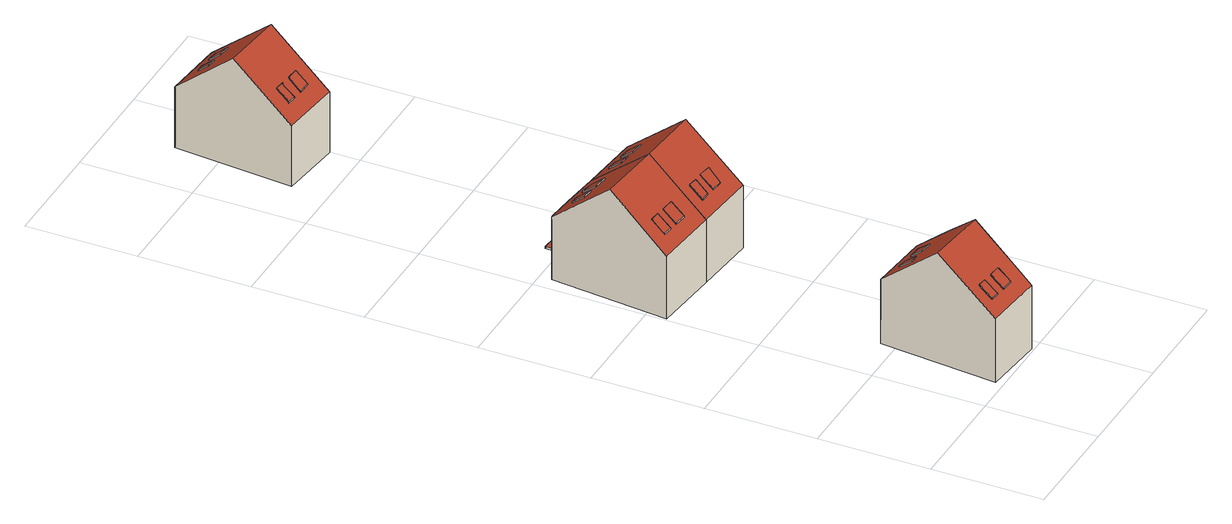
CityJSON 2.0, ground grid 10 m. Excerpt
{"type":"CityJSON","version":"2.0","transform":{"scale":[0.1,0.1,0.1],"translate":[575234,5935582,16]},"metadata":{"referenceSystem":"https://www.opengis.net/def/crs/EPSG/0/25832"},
"CityObjects":{
"building1":{"type":"Building","attributes":{"Grundfläche 2D":"65.265281","Grundhöhe NN":"16.005"},"children":["building1-1","building1-2","building1-3","building1-4","building1-5"],"geometry":[{"type":"Solid","lod":"3","boundaries":[[[[0,1,2,3,4,5]],[[3,2,6,7,8]],[[9,10,11,12,13,14]],[[6,2,1,15,16]],[[7,6,16,17]],[[12,11,10,9,18,19,5,4,3,8,7,17,20]],[[1,0,5,19,15]],[[13,12,20,21]],[[14,13,21,22]],[[9,14,22,18]],[[22,21,20,17,16,15,19,18]]]],"semantics":{"surfaces":[{"type":"RoofSurface"},{"type":"WallSurface"},{"type":"GroundSurface"}],"values":[[0,0,0,1,1,1,1,1,1,1,2]]}}]},
"building1-1":{"type":"BuildingInstallation","parents":["building1"],"geometry":[{"type":"MultiSurface","lod":"3","boundaries":[[[23,24,25,26]],[[27,25,24,28]],[[28,24,23,29]],[[30,29,23,26]],[[27,30,26,25]]],"semantics":{"surfaces":[{"type":"RoofSurface"},{"type":"WallSurface"}],"values":[0,1,1,1,1]}}]},
"building1-2":{"type":"BuildingInstallation","parents":["building1"],"geometry":[{"type":"MultiSurface","lod":"3","boundaries":[[[31,32,33,34,35]],[[36,31,35,37]],[[36,38,32,31]],[[34,33,32,38,39,40]],[[40,37,35,34]]],"semantics":{"surfaces":[{"type":"RoofSurface"},{"type":"WallSurface"}],"values":[0,1,1,1,1]}}]},
"building1-3":{"type":"BuildingInstallation","parents":["building1"],"geometry":[{"type":"MultiSurface","lod":"3","boundaries":[[[41,42,43,44]],[[42,41,45,46]],[[44,43,47,48]],[[41,44,48,45]],[[43,42,46,47]]],"semantics":{"surfaces":[{"type":"RoofSurface"},{"type":"WallSurface"}],"values":[0,1,1,1,1]}}]},
"building1-4":{"type":"BuildingInstallation","parents":["building1"],"geometry":[{"type":"MultiSurface","lod":"3","boundaries":[[[49,50,51,52,53,54]],[[55,53,52,51,56,57]],[[58,50,49,54,59,60]],[[51,50,58,56]],[[54,53,55,59]]],"semantics":{"surfaces":[{"type":"RoofSurface"},{"type":"WallSurface"}],"values":[0,1,1,1,1]}}]},
"building1-5":{"type":"BuildingInstallation","parents":["building1"],"geometry":[{"type":"MultiSurface","lod":"3","boundaries":[[[61,62,63,64,65,66,67,68]],[[10,63,62,9]],[[10,69,64,63]],[[69,70,65,64]],[[70,11,66,65]],[[12,67,66,11]],[[12,13,68,67]],[[13,14,61,68]],[[14,9,62,61]]],"semantics":{"surfaces":[{"type":"RoofSurface"},{"type":"WallSurface"}],"values":[0,1,1,1,1,1,1,1,1]}}]},
"building2":{"type":"Building","attributes":{"Grundfläche 2D":"64.595164","Grundhöhe NN":"16.183"},"children":["building2-1","building2-2","building2-3","building2-4","building2-5","building2-6"],"geometry":[{"type":"Solid","lod":"3","boundaries":[[[[71,72,73,74,75,76]],[[77,78,72,71]],[[77,71,76,79,80]],[[78,77,80,81]],[[78,81,82,73,72]],[[75,74,73,82,83,79,76]],[[83,82,81,80,79]]]],"semantics":{"surfaces":[{"type":"RoofSurface"},{"type":"WallSurface"},{"type":"GroundSurface"}],"values":[[0,0,1,1,1,1,2]]}}]},
"building2-1":{"type":"BuildingInstallation","parents":["building2"],"geometry":[{"type":"MultiSurface","lod":"3","boundaries":[[[84,85,86,87,88,89]],[[90,91,89,88]],[[91,92,85,84,89]],[[92,93,86,85]],[[88,87,86,93,90]]],"semantics":{"surfaces":[{"type":"RoofSurface"},{"type":"WallSurface"}],"values":[0,1,1,1,1]}}]},
"building2-2":{"type":"BuildingInstallation","parents":["building2"],"geometry":[{"type":"MultiSurface","lod":"3","boundaries":[[[94,95,96,97,98,99]],[[100,101,94,99]],[[102,103,97,96]],[[99,98,97,103,100]],[[96,95,94,101,102]]],"semantics":{"surfaces":[{"type":"RoofSurface"},{"type":"WallSurface"}],"values":[0,1,1,1,1]}}]},
"building2-3":{"type":"BuildingInstallation","parents":["building2"],"geometry":[{"type":"MultiSurface","lod":"3","boundaries":[[[104,105,106,107]],[[107,106,108,109]],[[105,104,110,111]],[[104,107,109,110]],[[106,105,111,108]]],"semantics":{"surfaces":[{"type":"RoofSurface"},{"type":"WallSurface"}],"values":[0,1,1,1,1]}}]},
"building2-4":{"type":"BuildingInstallation","parents":["building2"],"geometry":[{"type":"MultiSurface","lod":"3","boundaries":[[[112,113,114,115,116]],[[117,118,114,113]],[[118,119,120,116,115,114]],[[120,121,112,116]],[[113,112,121,117]]],"semantics":{"surfaces":[{"type":"RoofSurface"},{"type":"WallSurface"}],"values":[0,1,1,1,1]}}]},
"building2-5":{"type":"BuildingInstallation","parents":["building2"],"geometry":[{"type":"MultiSurface","lod":"3","boundaries":[[[122,123,124,125]],[[122,125,126,127]],[[123,122,127,128]],[[124,123,128,129]],[[125,124,129,126]],[[126,129,128,127]]],"semantics":{"surfaces":[{"type":"RoofSurface"},{"type":"WallSurface"},{"type":"OuterCeilingSurface"}],"values":[0,1,1,1,1,2]}}]},
"building2-6":{"type":"BuildingInstallation","parents":["building2"],"geometry":[{"type":"MultiSurface","lod":"3","boundaries":[[[130,131,132,133]],[[134,135,133,132]],[[135,136,130,133]],[[136,137,131,130]],[[137,134,132,131]],[[137,136,135,134]]],"semantics":{"surfaces":[{"type":"RoofSurface"},{"type":"WallSurface"},{"type":"OuterCeilingSurface"}],"values":[0,1,1,1,1,2]}}]},
"building3":{"type":"Building","attributes":{"Grundfläche 2D":"65.958650","Grundhöhe NN":"16.227"},"children":["building3-1","building3-2","building3-3","building3-4","building3-5"],"geometry":[{"type":"Solid","lod":"3","boundaries":[[[[72,78,138,139]],[[139,140,73,72]],[[141,142,143,144,145,146]],[[78,72,73,82,81]],[[138,78,81,147]],[[143,142,141,146,148,149,140,139,138,147,150]],[[73,140,149,82]],[[144,143,150,151]],[[145,144,151,152]],[[146,145,152,148]],[[152,151,150,147,81,82,149,148]]]],"semantics":{"surfaces":[{"type":"RoofSurface"},{"type":"WallSurface"},{"type":"GroundSurface"}],"values":[[0,0,0,1,1,1,1,1,1,1,2]]}}]},
"building3-1":{"type":"BuildingInstallation","parents":["building3"],"geometry":[{"type":"MultiSurface","lod":"3","boundaries":[[[153,154,155,156]],[[157,158,156,155]],[[153,156,158,159]],[[159,160,154,153]],[[155,154,160,157]]],"semantics":{"surfaces":[{"type":"RoofSurface"},{"type":"WallSurface"}],"values":[0,1,1,1,1]}}]},
"building3-2":{"type":"BuildingInstallation","parents":["building3"],"geometry":[{"type":"MultiSurface","lod":"3","boundaries":[[[161,162,163,164]],[[165,166,162,161]],[[167,168,164,163]],[[161,164,168,165]],[[163,162,166,167]]],"semantics":{"surfaces":[{"type":"RoofSurface"},{"type":"WallSurface"}],"values":[0,1,1,1,1]}}]},
"building3-3":{"type":"BuildingInstallation","parents":["building3"],"geometry":[{"type":"MultiSurface","lod":"3","boundaries":[[[169,170,171,172]],[[171,170,173,174]],[[172,171,174,175]],[[169,172,175,176]],[[170,169,176,173]]],"semantics":{"surfaces":[{"type":"RoofSurface"},{"type":"WallSurface"}],"values":[0,1,1,1,1]}}]},
"building3-4":{"type":"BuildingInstallation","parents":["building3"],"geometry":[{"type":"MultiSurface","lod":"3","boundaries":[[[177,178,179,180]],[[180,179,181,182]],[[177,180,182,183]],[[178,177,183,184]],[[179,178,184,181]]],"semantics":{"surfaces":[{"type":"RoofSurface"},{"type":"WallSurface"}],"values":[0,1,1,1,1]}}]},
"building3-5":{"type":"BuildingInstallation","parents":["building3"],"geometry":[{"type":"MultiSurface","lod":"3","boundaries":[[[185,186,187,188,189,190,191,192]],[[141,185,192,146]],[[141,193,186,185]],[[193,194,187,186]],[[194,142,188,187]],[[143,189,188,142]],[[143,144,190,189]],[[144,145,191,190]],[[145,146,192,191]]],"semantics":{"surfaces":[{"type":"RoofSurface"},{"type":"WallSurface"}],"values":[0,1,1,1,1,1,1,1,1]}}]},
"building4":{"type":"Building","attributes":{"Grundfläche 2D":"62.296807","Grundhöhe NN":"16.628"},"children":["building4-1","building4-2","building4-3","building4-4"],"geometry":[{"type":"Solid","lod":"3","boundaries":[[[[195,196,197,198]],[[199,198,197,200]],[[196,195,201,202]],[[200,197,196,202,203]],[[199,200,203,204]],[[201,195,198,199,204]],[[202,201,204,203]]]],"semantics":{"surfaces":[{"type":"RoofSurface"},{"type":"WallSurface"},{"type":"GroundSurface"}],"values":[[0,0,1,1,1,1,2]]}}]},
"building4-1":{"type":"BuildingInstallation","parents":["building4"],"geometry":[{"type":"MultiSurface","lod":"3","boundaries":[[[205,206,207,208]],[[208,207,209,210]],[[205,208,210,211]],[[206,205,211,212]],[[207,206,212,209]]],"semantics":{"surfaces":[{"type":"RoofSurface"},{"type":"WallSurface"}],"values":[0,1,1,1,1]}}]},
"building4-2":{"type":"BuildingInstallation","parents":["building4"],"geometry":[{"type":"MultiSurface","lod":"3","boundaries":[[[213,214,215,216]],[[214,213,217,218]],[[216,215,219,220]],[[213,216,220,217]],[[215,214,218,219]]],"semantics":{"surfaces":[{"type":"RoofSurface"},{"type":"WallSurface"}],"values":[0,1,1,1,1]}}]},
"building4-3":{"type":"BuildingInstallation","parents":["building4"],"geometry":[{"type":"MultiSurface","lod":"3","boundaries":[[[221,222,223,224,225,226]],[[227,226,225,224,228,229]],[[221,226,227,230]],[[231,223,222,221,230,232]],[[224,223,231,228]]],"semantics":{"surfaces":[{"type":"RoofSurface"},{"type":"WallSurface"}],"values":[0,1,1,1,1]}}]},
"building4-4":{"type":"BuildingInstallation","parents":["building4"],"geometry":[{"type":"MultiSurface","lod":"3","boundaries":[[[233,234,235,236,237,238]],[[239,240,241,238,237,236]],[[241,242,233,238]],[[242,243,234,233]],[[236,235,234,243,239]]],"semantics":{"surfaces":[{"type":"RoofSurface"},{"type":"WallSurface"}],"values":[0,1,1,1,1]}}]}
},
"vertices":[
[67,112,61],[45,114,61],[40,61,105],[96,55,105],[98,79,86],[101,109,61],[34,7,61],[90,2,61],[93,32,86],[98,79,57],[97,72,57],[94,37,57],[93,32,57],[103,31,57],[108,78,57],[45,114,0],[34,7,0],[90,2,0],[98,79,0],[101,109,0],[93,32,0],[103,31,0],[108,78,0],
[81,88,81],[83,99,72],[71,100,72],[70,89,81],[71,100,71],[83,99,71],[81,88,80],[70,89,80],
[63,14,71],[74,13,71],[75,24,80],[75,25,80],[64,26,80],[63,14,70],[64,26,79],[74,13,70],[75,24,79],[75,25,79],
[54,15,71],[55,27,80],[47,28,80],[46,16,71],[54,15,70],[55,27,79],[47,28,79],[46,16,70],
[61,101,72],[54,102,72],[53,90,81],[55,90,81],[61,90,81],[62,101,72],[61,90,80],[53,90,80],[55,90,80],[54,102,71],[62,101,71],[61,101,71],
[108,78,62],[98,79,62],[97,72,62],[101,72,62],[98,36,62],[94,37,62],[93,32,62],[103,31,62],[101,72,57],[98,36,57],
[6,334,107],[65,328,107],[71,382,62],[37,386,62],[12,388,62],[11,388,62],[0,281,62],[60,275,62],[11,388,2],[0,281,2],[60,275,2],[71,382,2],[12,388,2],
[30,376,72],[24,376,72],[22,364,82],[24,364,82],[32,363,82],[33,375,72],[32,363,81],[33,375,71],[24,376,71],[22,364,81],
[24,289,72],[24,298,80],[25,301,82],[16,302,82],[15,292,73],[15,290,72],[15,290,71],[24,289,71],[25,301,81],[16,302,81],
[32,288,72],[44,287,72],[45,299,82],[33,300,82],[45,299,81],[33,300,81],[32,288,71],[44,287,71],
[39,362,82],[52,361,82],[53,373,72],[42,375,72],[40,375,72],[52,361,81],[53,373,71],[42,375,71],[40,375,71],[39,362,81],
[68,383,31],[94,380,31],[94,386,31],[69,389,31],[69,389,29],[68,383,29],[94,380,29],[94,386,29],
[12,394,31],[12,388,31],[37,386,31],[37,392,31],[37,386,29],[37,392,29],[12,394,29],[12,388,29],
[117,270,62],[122,323,107],[127,377,62],[124,342,58],[120,305,58],[120,300,58],[129,299,58],[134,346,58],[125,347,58],[117,270,2],[125,347,2],[127,377,2],[120,300,2],[129,299,2],[134,346,2],
[80,371,72],[79,359,82],[88,358,82],[89,370,72],[88,358,81],[89,370,71],[80,371,71],[79,359,81],
[89,283,72],[100,282,72],[102,293,82],[90,295,82],[89,283,71],[100,282,71],[102,293,81],[90,295,81],
[98,369,72],[96,357,82],[108,356,82],[109,368,72],[96,357,81],[108,356,81],[109,368,71],[98,369,71],
[72,284,72],[81,284,72],[82,295,82],[73,296,82],[82,295,81],[73,296,81],[72,284,71],[81,284,71],
[124,342,62],[128,341,62],[125,305,62],[120,305,62],[120,300,62],[129,299,62],[134,346,62],[125,347,62],[128,341,58],[125,305,58],
[35,629,64],[92,623,64],[97,677,110],[40,683,110],[45,737,64],[102,732,64],[35,629,6],[92,623,6],[102,732,6],[45,737,6],
[59,723,76],[57,713,85],[65,712,85],[66,723,76],[65,712,84],[66,723,75],[59,723,75],[57,713,84],
[68,637,75],[79,636,76],[80,647,85],[69,648,85],[68,637,74],[79,636,75],[80,647,84],[69,648,84],
[51,650,85],[51,641,77],[50,639,75],[59,638,75],[59,648,83],[60,649,85],[60,649,84],[59,638,74],[59,648,82],[51,650,84],[50,639,74],[51,641,76],
[76,722,76],[75,711,85],[76,711,85],[86,710,85],[87,719,77],[87,721,76],[86,710,84],[87,719,76],[87,721,75],[76,722,75],[75,711,84]
]}
